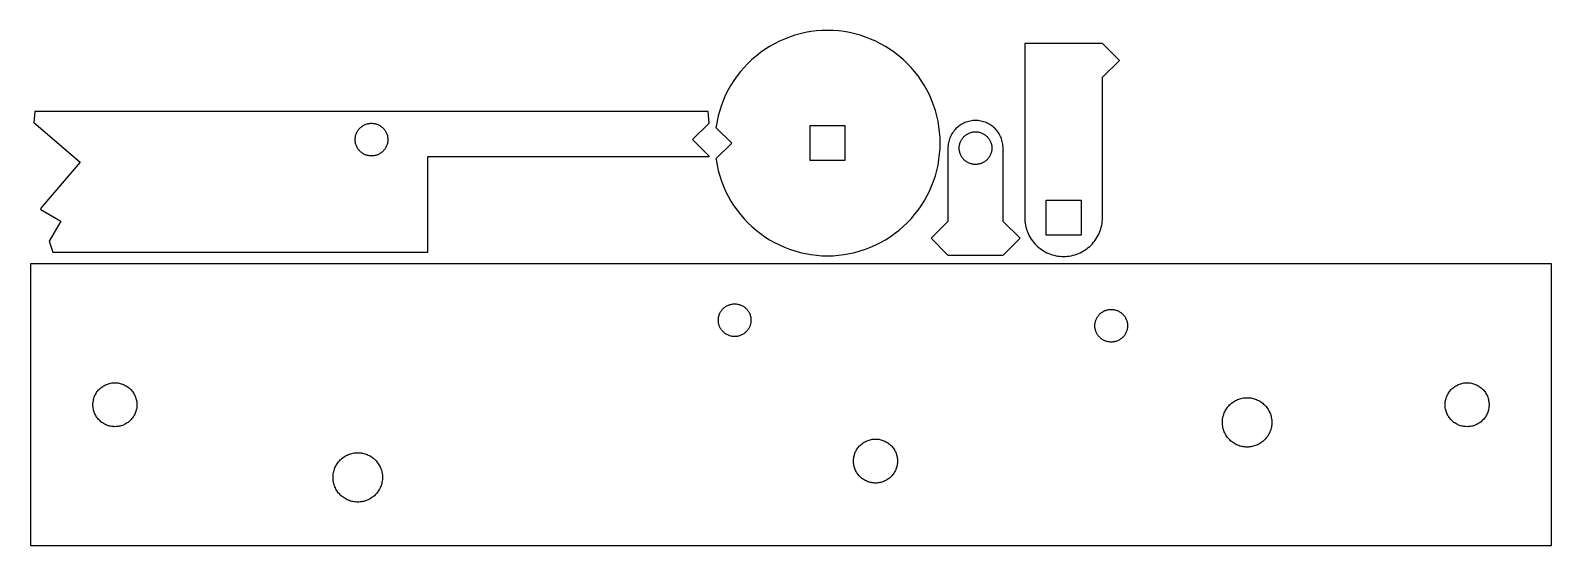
# Model space of a CAD drawing. Extents: x -125 to 145, y 10 to 101.
import ezdxf

# ---------------------------------------------------------------- set-up
doc = ezdxf.new("R2010")
doc.units = 0
doc.layers.get('0').update_dxf_attribs({"linetype": 'CONTINUOUS'})

msp = doc.modelspace()

# ---------------------------------------------------------------- linework, layer by layer
at = {"color": 7}
for points in [[(17.4644, 61.4529), (18.4433, 61.5251), (19.4176, 61.6453), (20.3848, 61.8131), (21.3426, 62.0282), (22.2887, 62.29), (23.2208, 62.5979), (24.1367, 62.9512), (25.0341, 63.349), (25.9109, 63.7904), (26.765, 64.2742), (27.594, 64.7994), (28.397, 65.3647), (29.171, 65.9686), (29.914, 66.6098), (30.625, 67.2867), (31.302, 67.9976), (31.943, 68.7409), (32.547, 69.5148), (33.112, 70.3174), (33.638, 71.1468), (34.121, 72.0009), (34.563, 72.8777), (34.961, 73.7751), (35.314, 74.691), (35.622, 75.6231), (35.884, 76.5692), (36.099, 77.527), (36.267, 78.4942), (36.387, 79.4685), (36.459, 80.4475), (36.483, 81.4288), (36.459, 82.4101), (36.387, 83.3891), (36.267, 84.3634), (36.099, 85.3306), (35.884, 86.2884), (35.622, 87.2345), (35.314, 88.1666), (34.961, 89.0825), (34.563, 89.9799), (34.121, 90.8567), (33.638, 91.7108), (33.112, 92.5402), (32.547, 93.3428), (31.943, 94.1167), (31.302, 94.86), (30.625, 95.5709), (29.914, 96.2478), (29.171, 96.889), (28.397, 97.4929), (27.594, 98.0582), (26.765, 98.5834), (25.9109, 99.0672), (25.0341, 99.5086), (24.1367, 99.9064), (23.2208, 100.2597), (22.2887, 100.5676), (21.3426, 100.8294), (20.3848, 101.0445), (19.4176, 101.2123), (18.4433, 101.3325), (17.4644, 101.4047), (16.483, 101.4288), (15.5016, 101.4047), (14.5227, 101.3325), (13.5484, 101.2123), (12.5812, 101.0445), (11.6234, 100.8294), (10.6773, 100.5676), (9.74523, 100.2597), (8.82933, 99.9064), (7.93194, 99.5086), (7.05513, 99.0672), (6.20093, 98.5834), (5.37163, 98.0582), (4.56903, 97.4929), (3.79513, 96.889), (3.05183, 96.2478), (2.34093, 95.5709), (1.66403, 94.86), (1.02283, 94.1167), (0.418835, 93.3428), (-0.146365, 92.5402), (-0.671565, 91.7108), (-1.15537, 90.8567), (-1.59677, 89.9799), (-1.99457, 89.0825), (-2.34787, 88.1666), (-2.65577, 87.2345), (-2.91757, 86.2884), (-3.13267, 85.3306), (-3.30047, 84.3634), (-3.31707, 84.2289), (-0.516965, 81.4288), (-3.31707, 78.6287), (-3.30047, 78.4942), (-3.13267, 77.527), (-2.91757, 76.5692), (-2.65577, 75.6231), (-2.34787, 74.691), (-1.99457, 73.7751), (-1.59677, 72.8777), (-1.15537, 72.0009), (-0.671565, 71.1468), (-0.146365, 70.3174), (0.418835, 69.5148), (1.02283, 68.7409), (1.66403, 67.9976), (2.34093, 67.2867), (3.05183, 66.6098), (3.79513, 65.9686), (4.56903, 65.3647), (5.37163, 64.7994), (6.20093, 64.2742), (7.05513, 63.7904), (7.93194, 63.349), (8.82933, 62.9512), (9.74523, 62.5979), (10.6773, 62.29), (11.6234, 62.0282), (12.5812, 61.8131), (13.5484, 61.6453), (14.5227, 61.5251), (15.5016, 61.4529), (16.483, 61.4288)], [(58.7247, 61.3237), (59.0624, 61.3486), (59.3985, 61.3901), (59.7322, 61.448), (60.0627, 61.5222), (60.3891, 61.6125), (60.7106, 61.7187), (61.0266, 61.8406), (61.3362, 61.9779), (61.6387, 62.1302), (61.9334, 62.2971), (62.2195, 62.4783), (62.4964, 62.6733), (62.7634, 62.8816), (63.0199, 63.1028), (63.2651, 63.3364), (63.4987, 63.5816), (63.7199, 63.8381), (63.9282, 64.1051), (64.1232, 64.382), (64.3044, 64.6681), (64.4714, 64.9628), (64.6236, 65.2653), (64.7609, 65.5749), (64.8828, 65.8909), (64.989, 66.2124), (65.0793, 66.5388), (65.1535, 66.8693), (65.2114, 67.203), (65.2529, 67.5391), (65.2778, 67.8768), (65.2858, 68.2154), (65.2858, 93.1154), (68.2858, 96.1154), (65.2858, 99.1154), (51.4858, 99.1154), (51.4858, 68.2154), (51.4938, 67.8768), (51.5187, 67.5391), (51.5602, 67.203), (51.6181, 66.8693), (51.6923, 66.5388), (51.7826, 66.2124), (51.8888, 65.8909), (52.0107, 65.5749), (52.148, 65.2653), (52.3002, 64.9628), (52.4672, 64.6681), (52.6484, 64.382), (52.8434, 64.1051), (53.0517, 63.8381), (53.2729, 63.5816), (53.5065, 63.3364), (53.7517, 63.1028), (54.0082, 62.8816), (54.2752, 62.6733), (54.5521, 62.4783), (54.8382, 62.2971), (55.1329, 62.1302), (55.4354, 61.9779), (55.745, 61.8406), (56.061, 61.7187), (56.3825, 61.6125), (56.7089, 61.5222), (57.0394, 61.448), (57.3731, 61.3901), (57.7092, 61.3486), (58.0469, 61.3237), (58.3855, 61.3154)], [(-54.4606, 79.047), (-4.53704, 79.047), (-4.53304, 79.1029), (-4.53264, 79.1189), (-7.46074, 82.047), (-4.53264, 84.9751), (-4.53304, 84.991), (-4.68464, 87.047), (-124.237, 87.047), (-124.383, 85.062), (-116.162, 78.0274), (-123.19, 69.8156), (-123.158, 69.6727), (-119.597, 67.5914), (-121.679, 64.0302), (-121.024, 62.047), (-54.4606, 62.047)], [(-64.6029, 79.1505), (-64.7449, 79.161), (-64.8861, 79.1784), (-65.0264, 79.2027), (-65.1653, 79.2339), (-65.3024, 79.2719), (-65.4376, 79.3165), (-65.5704, 79.3677), (-65.7005, 79.4254), (-65.8277, 79.4894), (-65.9515, 79.5596), (-66.0718, 79.6357), (-66.1882, 79.7177), (-66.3004, 79.8053), (-66.4081, 79.8982), (-66.5112, 79.9964), (-66.6094, 80.0995), (-66.7024, 80.2072), (-66.7899, 80.3195), (-66.8719, 80.4358), (-66.948, 80.5561), (-67.0182, 80.6799), (-67.0822, 80.8071), (-67.1399, 80.9372), (-67.1911, 81.07), (-67.2358, 81.2052), (-67.2737, 81.3424), (-67.3049, 81.4812), (-67.3292, 81.6215), (-67.3467, 81.7627), (-67.3571, 81.9047), (-67.3606, 82.047), (-67.3571, 82.1893), (-67.3467, 82.3312), (-67.3292, 82.4725), (-67.3049, 82.6127), (-67.2737, 82.7516), (-67.2358, 82.8888), (-67.1911, 83.024), (-67.1399, 83.1568), (-67.0822, 83.2869), (-67.0182, 83.414), (-66.948, 83.5379), (-66.8719, 83.6581), (-66.7899, 83.7745), (-66.7024, 83.8867), (-66.6094, 83.9945), (-66.5112, 84.0976), (-66.4081, 84.1957), (-66.3004, 84.2887), (-66.1882, 84.3763), (-66.0718, 84.4582), (-65.9515, 84.5344), (-65.8277, 84.6046), (-65.7005, 84.6686), (-65.5704, 84.7262), (-65.4376, 84.7775), (-65.3024, 84.8221), (-65.1653, 84.8601), (-65.0264, 84.8913), (-64.8861, 84.9156), (-64.7449, 84.933), (-64.6029, 84.9435), (-64.4606, 84.947), (-64.3183, 84.9435), (-64.1764, 84.933), (-64.0351, 84.9156), (-63.8949, 84.8913), (-63.756, 84.8601), (-63.6188, 84.8221), (-63.4837, 84.7775), (-63.3509, 84.7262), (-63.2207, 84.6686), (-63.0936, 84.6046), (-62.9697, 84.5344), (-62.8495, 84.4582), (-62.7331, 84.3763), (-62.6209, 84.2887), (-62.5131, 84.1957), (-62.41, 84.0976), (-62.3119, 83.9945), (-62.2189, 83.8867), (-62.1313, 83.7745), (-62.0494, 83.6581), (-61.9732, 83.5379), (-61.9031, 83.414), (-61.8391, 83.2869), (-61.7814, 83.1568), (-61.7302, 83.024), (-61.6855, 82.8888), (-61.6476, 82.7516), (-61.6164, 82.6127), (-61.592, 82.4725), (-61.5746, 82.3312), (-61.5641, 82.1893), (-61.5606, 82.047), (-61.5641, 81.9047), (-61.5746, 81.7627), (-61.592, 81.6215), (-61.6164, 81.4812), (-61.6476, 81.3424), (-61.6855, 81.2052), (-61.7302, 81.07), (-61.7814, 80.9372), (-61.8391, 80.8071), (-61.9031, 80.6799), (-61.9732, 80.5561), (-62.0494, 80.4358), (-62.1313, 80.3195), (-62.2189, 80.2072), (-62.3119, 80.0995), (-62.41, 79.9964), (-62.5131, 79.8982), (-62.6209, 79.8053), (-62.7331, 79.7177), (-62.8495, 79.6357), (-62.9697, 79.5596), (-63.0936, 79.4894), (-63.2207, 79.4254), (-63.3509, 79.3677), (-63.4837, 79.3165), (-63.6188, 79.2719), (-63.756, 79.2339), (-63.8949, 79.2027), (-64.0351, 79.1784), (-64.1764, 79.161), (-64.3183, 79.1505), (-64.4606, 79.147)], [(13.383, 78.3288), (13.383, 84.5288), (19.583, 84.5288), (19.583, 78.3288)], [(50.6513, 64.5365), (47.6513, 67.5365), (47.6513, 80.5365), (47.6453, 80.7769), (47.6276, 81.0168), (47.5982, 81.2555), (47.557, 81.4924), (47.5044, 81.7271), (47.4402, 81.9589), (47.3648, 82.1873), (47.2782, 82.4116), (47.1807, 82.6315), (47.0726, 82.8463), (46.9541, 83.0556), (46.8254, 83.2588), (46.6869, 83.4554), (46.5389, 83.645), (46.3819, 83.8271), (46.216, 84.0013), (46.0418, 84.1672), (45.8597, 84.3243), (45.6701, 84.4722), (45.4735, 84.6107), (45.2703, 84.7394), (45.061, 84.8579), (44.8462, 84.966), (44.6263, 85.0635), (44.402, 85.1501), (44.1736, 85.2255), (43.9418, 85.2896), (43.7071, 85.3423), (43.4702, 85.3835), (43.2315, 85.4129), (42.9916, 85.4306), (42.7512, 85.4365), (42.5108, 85.4306), (42.2709, 85.4129), (42.0322, 85.3835), (41.7952, 85.3423), (41.5606, 85.2896), (41.3288, 85.2255), (41.1004, 85.1501), (40.876, 85.0635), (40.6562, 84.966), (40.4413, 84.8579), (40.2321, 84.7394), (40.0289, 84.6107), (39.8323, 84.4722), (39.6427, 84.3243), (39.4606, 84.1672), (39.2864, 84.0013), (39.1205, 83.8271), (38.9634, 83.645), (38.8155, 83.4554), (38.677, 83.2588), (38.5483, 83.0556), (38.4298, 82.8463), (38.3216, 82.6315), (38.2242, 82.4116), (38.1376, 82.1873), (38.0622, 81.9589), (37.998, 81.7271), (37.9453, 81.4924), (37.9042, 81.2555), (37.8748, 81.0168), (37.8571, 80.7769), (37.8511, 80.5365), (37.8511, 67.5365), (34.8511, 64.5365), (37.8511, 61.5365), (47.6511, 61.5365)], [(42.609, 77.64), (42.4671, 77.6505), (42.3258, 77.6679), (42.1855, 77.6922), (42.0467, 77.7234), (41.9095, 77.7614), (41.7743, 77.806), (41.6415, 77.8572), (41.5114, 77.9149), (41.3842, 77.9789), (41.2604, 78.0491), (41.1401, 78.1252), (41.0238, 78.2072), (40.9116, 78.2948), (40.8038, 78.3877), (40.7007, 78.4859), (40.6025, 78.589), (40.5096, 78.6967), (40.422, 78.809), (40.34, 78.9253), (40.2639, 79.0456), (40.1937, 79.1694), (40.1297, 79.2966), (40.072, 79.4267), (40.0208, 79.5595), (39.9762, 79.6947), (39.9382, 79.8318), (39.907, 79.9707), (39.8827, 80.111), (39.8653, 80.2522), (39.8548, 80.3942), (39.8508, 80.5365), (39.8548, 80.6788), (39.8653, 80.8207), (39.8827, 80.962), (39.907, 81.1023), (39.9382, 81.2411), (39.9762, 81.3783), (40.0208, 81.5135), (40.072, 81.6463), (40.1297, 81.7764), (40.1937, 81.9036), (40.2639, 82.0274), (40.34, 82.1476), (40.422, 82.264), (40.5096, 82.3762), (40.6025, 82.484), (40.7007, 82.5871), (40.8038, 82.6853), (40.9116, 82.7782), (41.0238, 82.8658), (41.1401, 82.9478), (41.2604, 83.0239), (41.3842, 83.0941), (41.5114, 83.1581), (41.6415, 83.2157), (41.7743, 83.267), (41.9095, 83.3116), (42.0467, 83.3496), (42.1855, 83.3808), (42.3258, 83.4051), (42.4671, 83.4225), (42.609, 83.433), (42.7513, 83.4365), (42.8936, 83.433), (43.0355, 83.4225), (43.1768, 83.4051), (43.3171, 83.3808), (43.4559, 83.3496), (43.5931, 83.3116), (43.7283, 83.267), (43.8611, 83.2157), (43.9912, 83.1581), (44.1183, 83.0941), (44.2422, 83.0239), (44.3625, 82.9478), (44.4788, 82.8658), (44.591, 82.7782), (44.6988, 82.6853), (44.8019, 82.5871), (44.9001, 82.484), (44.993, 82.3762), (45.0806, 82.264), (45.1626, 82.1476), (45.2387, 82.0274), (45.3089, 81.9036), (45.3729, 81.7764), (45.4306, 81.6463), (45.4818, 81.5135), (45.5264, 81.3783), (45.5644, 81.2411), (45.5956, 81.1023), (45.6199, 80.962), (45.6373, 80.8207), (45.6478, 80.6788), (45.6518, 80.5365), (45.6478, 80.3942), (45.6373, 80.2522), (45.6199, 80.111), (45.5956, 79.9707), (45.5644, 79.8318), (45.5264, 79.6947), (45.4818, 79.5595), (45.4306, 79.4267), (45.3729, 79.2966), (45.3089, 79.1694), (45.2387, 79.0456), (45.1626, 78.9253), (45.0806, 78.809), (44.993, 78.6967), (44.9001, 78.589), (44.8019, 78.4859), (44.6988, 78.3877), (44.591, 78.2948), (44.4788, 78.2072), (44.3625, 78.1252), (44.2422, 78.0491), (44.1183, 77.9789), (43.9912, 77.9149), (43.8611, 77.8572), (43.7283, 77.806), (43.5931, 77.7614), (43.4559, 77.7234), (43.3171, 77.6922), (43.1768, 77.6679), (43.0355, 77.6505), (42.8936, 77.64), (42.7513, 77.6365)], [(55.2861, 65.1154), (55.2861, 71.3154), (61.4861, 71.3154), (61.4861, 65.1154)], [(145, 60), (-125, 60), (-125, 10), (145, 10)], [(-0.142288, 47.1035), (-0.284241, 47.11397), (-0.425507, 47.13139), (-0.56575, 47.15573), (-0.704636, 47.18692), (-0.841812, 47.22488), (-0.976974, 47.26953), (-1.10977, 47.32076), (-1.2399, 47.37843), (-1.36705, 47.44243), (-1.49089, 47.51259), (-1.61115, 47.58875), (-1.72752, 47.6707), (-1.83974, 47.75827), (-1.94751, 47.85124), (-2.0506, 47.9494), (-2.14876, 48.05249), (-2.24173, 48.16026), (-2.3293, 48.27248), (-2.41125, 48.38885), (-2.48741, 48.50911), (-2.55757, 48.63295), (-2.62157, 48.7601), (-2.67924, 48.89023), (-2.73047, 49.023026), (-2.77512, 49.158188), (-2.81308, 49.295364), (-2.84427, 49.43425), (-2.86861, 49.574493), (-2.88603, 49.715759), (-2.8965, 49.857712), (-2.89999, 50), (-2.8965, 50.142288), (-2.88603, 50.284241), (-2.86861, 50.425507), (-2.84427, 50.56575), (-2.81308, 50.704636), (-2.77512, 50.841812), (-2.73047, 50.976974), (-2.67924, 51.10977), (-2.62157, 51.2399), (-2.55757, 51.36705), (-2.48741, 51.49089), (-2.41125, 51.61115), (-2.3293, 51.72752), (-2.24173, 51.83974), (-2.14876, 51.94751), (-2.0506, 52.0506), (-1.94751, 52.14876), (-1.83974, 52.24173), (-1.72752, 52.3293), (-1.61115, 52.41125), (-1.49089, 52.48741), (-1.36705, 52.55757), (-1.2399, 52.62157), (-1.10977, 52.67924), (-0.976974, 52.73047), (-0.841812, 52.77512), (-0.704636, 52.81308), (-0.56575, 52.84427), (-0.425507, 52.86861), (-0.284241, 52.88603), (-0.142288, 52.8965), (0, 52.89999), (0.142288, 52.8965), (0.284241, 52.88603), (0.425507, 52.86861), (0.56575, 52.84427), (0.704636, 52.81308), (0.841812, 52.77512), (0.976974, 52.73047), (1.10977, 52.67924), (1.2399, 52.62157), (1.36705, 52.55757), (1.49089, 52.48741), (1.61115, 52.41125), (1.72752, 52.3293), (1.83974, 52.24173), (1.94751, 52.14876), (2.0506, 52.0506), (2.14876, 51.94751), (2.24173, 51.83974), (2.3293, 51.72752), (2.41125, 51.61115), (2.48741, 51.49089), (2.55757, 51.36705), (2.62157, 51.2399), (2.67924, 51.10977), (2.73047, 50.976974), (2.77512, 50.841812), (2.81308, 50.704636), (2.84427, 50.56575), (2.86861, 50.425507), (2.88603, 50.284241), (2.8965, 50.142288), (2.89999, 50), (2.8965, 49.857712), (2.88603, 49.715759), (2.86861, 49.574493), (2.84427, 49.43425), (2.81308, 49.295364), (2.77512, 49.158188), (2.73047, 49.023026), (2.67924, 48.89023), (2.62157, 48.7601), (2.55757, 48.63295), (2.48741, 48.50911), (2.41125, 48.38885), (2.3293, 48.27248), (2.24173, 48.16026), (2.14876, 48.05249), (2.0506, 47.9494), (1.94751, 47.85124), (1.83974, 47.75827), (1.72752, 47.6707), (1.61115, 47.58875), (1.49089, 47.51259), (1.36705, 47.44243), (1.2399, 47.37843), (1.10977, 47.32076), (0.976974, 47.26953), (0.841812, 47.22488), (0.704636, 47.18692), (0.56575, 47.15573), (0.425507, 47.13139), (0.284241, 47.11397), (0.142288, 47.1035), (0, 47.10001)], [(66.6998, 46.12106), (66.5578, 46.13124), (66.4165, 46.14836), (66.2762, 46.17239), (66.1373, 46.20329), (66, 46.24097), (65.8648, 46.28532), (65.7319, 46.33627), (65.6016, 46.39368), (65.4743, 46.4574), (65.3503, 46.5273), (65.2299, 46.6032), (65.1134, 46.68491), (65.001, 46.77225), (64.893, 46.86499), (64.7897, 46.96292), (64.6913, 47.0658), (64.5981, 47.17337), (64.5103, 47.2854), (64.4281, 47.40161), (64.3517, 47.5217), (64.2813, 47.6454), (64.217, 47.7724), (64.1591, 47.9024), (64.1076, 48.0351), (64.0626, 48.17017), (64.0244, 48.30727), (63.9929, 48.44608), (63.9682, 48.58627), (63.9505, 48.72749), (63.9398, 48.86943), (63.936, 49.011719), (63.9391, 49.154022), (63.9493, 49.29599), (63.9664, 49.437302), (63.9905, 49.577591), (64.0214, 49.716537), (64.0591, 49.853806), (64.1034, 49.989059), (64.1544, 50.121948), (64.2118, 50.252197), (64.2755, 50.379471), (64.3454, 50.503479), (64.4213, 50.623886), (64.503, 50.740433), (64.5903, 50.852829), (64.6831, 50.960815), (64.781, 51.0641), (64.8839, 51.16248), (64.9915, 51.25568), (65.1035, 51.34349), (65.2197, 51.42569), (65.3398, 51.50209), (65.4635, 51.57253), (65.5905, 51.63678), (65.7205, 51.69475), (65.8532, 51.74625), (65.9883, 51.79118), (66.1254, 51.82944), (66.2642, 51.86092), (66.4044, 51.88556), (66.5456, 51.90327), (66.6875, 51.91405), (66.8298, 51.91785), (66.9721, 51.91466), (67.1141, 51.90448), (67.2554, 51.88736), (67.3957, 51.86333), (67.5346, 51.83243), (67.6719, 51.79475), (67.8071, 51.7504), (67.94, 51.69945), (68.0703, 51.64204), (68.1976, 51.57831), (68.3216, 51.50842), (68.442, 51.43253), (68.5585, 51.35081), (68.6709, 51.26347), (68.7789, 51.17073), (68.8822, 51.0728), (68.9806, 50.969925), (69.0738, 50.862335), (69.1616, 50.75032), (69.2438, 50.634109), (69.3202, 50.514023), (69.3906, 50.39032), (69.4549, 50.263321), (69.5128, 50.133316), (69.5644, 50.00061), (69.6093, 49.86557), (69.6476, 49.72847), (69.679, 49.589661), (69.7037, 49.449463), (69.7214, 49.308228), (69.7321, 49.166306), (69.7359, 49.024017), (69.7328, 48.88171), (69.7226, 48.73973), (69.7055, 48.59843), (69.6814, 48.45813), (69.6505, 48.31918), (69.6129, 48.18193), (69.5685, 48.04668), (69.5175, 47.91377), (69.4601, 47.78352), (69.3964, 47.65623), (69.3265, 47.53224), (69.2506, 47.41183), (69.1689, 47.29527), (69.0816, 47.18288), (68.9888, 47.07491), (68.8909, 46.9716), (68.788, 46.87325), (68.6805, 46.78004), (68.5684, 46.69223), (68.4522, 46.61003), (68.3321, 46.53362), (68.2084, 46.4632), (68.0814, 46.39893), (67.9514, 46.34097), (67.8187, 46.28946), (67.6837, 46.24454), (67.5466, 46.20627), (67.4077, 46.17479), (67.2675, 46.15016), (67.1263, 46.13245), (66.9844, 46.12167), (66.8421, 46.11787)], [(-110.191, 31.1047), (-110.382, 31.1188), (-110.572, 31.1422), (-110.761, 31.1749), (-110.948, 31.2169), (-111.132, 31.2679), (-111.314, 31.328), (-111.492, 31.3969), (-111.667, 31.4744), (-111.838, 31.5605), (-112.005, 31.6549), (-112.167, 31.7573), (-112.323, 31.8675), (-112.474, 31.9853), (-112.619, 32.1103), (-112.758, 32.2423), (-112.89, 32.3809), (-113.015, 32.5259), (-113.133, 32.6768), (-113.243, 32.8333), (-113.345, 32.995), (-113.439, 33.1616), (-113.526, 33.3325), (-113.603, 33.5075), (-113.672, 33.6861), (-113.732, 33.8679), (-113.783, 34.0524), (-113.825, 34.2392), (-113.858, 34.4278), (-113.881, 34.6177), (-113.895, 34.8086), (-113.9, 35), (-113.895, 35.1914), (-113.881, 35.3823), (-113.858, 35.5723), (-113.825, 35.7609), (-113.783, 35.9476), (-113.732, 36.1321), (-113.672, 36.3139), (-113.603, 36.4925), (-113.526, 36.6675), (-113.439, 36.8385), (-113.345, 37.005), (-113.243, 37.1667), (-113.133, 37.3232), (-113.015, 37.4741), (-112.89, 37.6191), (-112.758, 37.7577), (-112.619, 37.8897), (-112.474, 38.0148), (-112.323, 38.1325), (-112.167, 38.2427), (-112.005, 38.3452), (-111.838, 38.4395), (-111.667, 38.5256), (-111.492, 38.6031), (-111.314, 38.672), (-111.132, 38.7321), (-110.948, 38.7831), (-110.761, 38.8251), (-110.572, 38.8578), (-110.382, 38.8812), (-110.191, 38.8953), (-110, 38.9), (-109.809, 38.8953), (-109.618, 38.8812), (-109.428, 38.8578), (-109.239, 38.8251), (-109.052, 38.7831), (-108.868, 38.7321), (-108.686, 38.672), (-108.508, 38.6031), (-108.333, 38.5256), (-108.162, 38.4395), (-107.995, 38.3452), (-107.833, 38.2427), (-107.677, 38.1325), (-107.526, 38.0148), (-107.381, 37.8897), (-107.242, 37.7577), (-107.11, 37.6191), (-106.985, 37.4741), (-106.867, 37.3232), (-106.757, 37.1667), (-106.655, 37.005), (-106.561, 36.8385), (-106.474, 36.6675), (-106.397, 36.4925), (-106.328, 36.3139), (-106.268, 36.1321), (-106.217, 35.9476), (-106.175, 35.7609), (-106.142, 35.5723), (-106.119, 35.3823), (-106.105, 35.1914), (-106.1, 35), (-106.105, 34.8086), (-106.119, 34.6177), (-106.142, 34.4278), (-106.175, 34.2392), (-106.217, 34.0524), (-106.268, 33.8679), (-106.328, 33.6861), (-106.397, 33.5075), (-106.474, 33.3325), (-106.561, 33.1616), (-106.655, 32.995), (-106.757, 32.8333), (-106.867, 32.6768), (-106.985, 32.5259), (-107.11, 32.3809), (-107.242, 32.2423), (-107.381, 32.1103), (-107.526, 31.9853), (-107.677, 31.8675), (-107.833, 31.7573), (-107.995, 31.6549), (-108.162, 31.5605), (-108.333, 31.4744), (-108.508, 31.3969), (-108.686, 31.328), (-108.868, 31.2679), (-109.052, 31.2169), (-109.239, 31.1749), (-109.428, 31.1422), (-109.618, 31.1188), (-109.809, 31.1047), (-110, 31.1)], [(129.809, 31.1047), (129.618, 31.1188), (129.428, 31.1422), (129.239, 31.1749), (129.052, 31.2169), (128.868, 31.2679), (128.686, 31.328), (128.508, 31.3969), (128.333, 31.4744), (128.162, 31.5605), (127.995, 31.6549), (127.833, 31.7573), (127.677, 31.8675), (127.526, 31.9853), (127.381, 32.1103), (127.242, 32.2423), (127.11, 32.3809), (126.985, 32.5259), (126.867, 32.6768), (126.757, 32.8333), (126.655, 32.995), (126.561, 33.1616), (126.474, 33.3325), (126.397, 33.5075), (126.328, 33.6861), (126.268, 33.8679), (126.217, 34.0524), (126.175, 34.2392), (126.142, 34.4278), (126.119, 34.6177), (126.105, 34.8086), (126.1, 35), (126.105, 35.1914), (126.119, 35.3823), (126.142, 35.5723), (126.175, 35.7609), (126.217, 35.9476), (126.268, 36.1321), (126.328, 36.3139), (126.397, 36.4925), (126.474, 36.6675), (126.561, 36.8385), (126.655, 37.005), (126.757, 37.1667), (126.867, 37.3232), (126.985, 37.4741), (127.11, 37.6191), (127.242, 37.7577), (127.381, 37.8897), (127.526, 38.0148), (127.677, 38.1325), (127.833, 38.2427), (127.995, 38.3452), (128.162, 38.4395), (128.333, 38.5256), (128.508, 38.6031), (128.686, 38.672), (128.868, 38.7321), (129.052, 38.7831), (129.239, 38.8251), (129.428, 38.8578), (129.618, 38.8812), (129.809, 38.8953), (130, 38.9), (130.191, 38.8953), (130.382, 38.8812), (130.572, 38.8578), (130.761, 38.8251), (130.948, 38.7831), (131.132, 38.7321), (131.314, 38.672), (131.492, 38.6031), (131.667, 38.5256), (131.838, 38.4395), (132.005, 38.3452), (132.167, 38.2427), (132.323, 38.1325), (132.474, 38.0148), (132.619, 37.8897), (132.758, 37.7577), (132.89, 37.6191), (133.015, 37.4741), (133.133, 37.3232), (133.243, 37.1667), (133.345, 37.005), (133.439, 36.8385), (133.526, 36.6675), (133.603, 36.4925), (133.672, 36.3139), (133.732, 36.1321), (133.783, 35.9476), (133.825, 35.7609), (133.858, 35.5723), (133.881, 35.3823), (133.895, 35.1914), (133.9, 35), (133.895, 34.8086), (133.881, 34.6177), (133.858, 34.4278), (133.825, 34.2392), (133.783, 34.0524), (133.732, 33.8679), (133.672, 33.6861), (133.603, 33.5075), (133.526, 33.3325), (133.439, 33.1616), (133.345, 32.995), (133.243, 32.8333), (133.133, 32.6768), (133.015, 32.5259), (132.89, 32.3809), (132.758, 32.2423), (132.619, 32.1103), (132.474, 31.9853), (132.323, 31.8675), (132.167, 31.7573), (132.005, 31.6549), (131.838, 31.5605), (131.667, 31.4744), (131.492, 31.3969), (131.314, 31.328), (131.132, 31.2679), (130.948, 31.2169), (130.761, 31.1749), (130.572, 31.1422), (130.382, 31.1188), (130.191, 31.1047), (130, 31.1)], [(90.7515, 27.4872), (90.5368, 27.5026), (90.3232, 27.5285), (90.1111, 27.5648), (89.9011, 27.6115), (89.6936, 27.6685), (89.4891, 27.7355), (89.2882, 27.8126), (89.0913, 27.8993), (88.8989, 27.9957), (88.7114, 28.1013), (88.5294, 28.2161), (88.3532, 28.3396), (88.1833, 28.4716), (88.02, 28.6118), (87.8639, 28.7599), (87.7152, 28.9154), (87.5743, 29.078), (87.4415, 29.2474), (87.3173, 29.4231), (87.2018, 29.6046), (87.0953, 29.7916), (86.9981, 29.9836), (86.9105, 30.1802), (86.8326, 30.3808), (86.7647, 30.5849), (86.7069, 30.7922), (86.6593, 31.002), (86.6221, 31.214), (86.5953, 31.4275), (86.579, 31.6421), (86.5732, 31.8572), (86.5781, 32.0723), (86.5934, 32.2869), (86.6193, 32.5005), (86.6557, 32.7126), (86.7024, 32.9227), (86.7593, 33.1302), (86.8264, 33.3346), (86.9034, 33.5356), (86.9902, 33.7325), (87.0865, 33.9249), (87.1922, 34.1123), (87.3069, 34.2944), (87.4305, 34.4706), (87.5625, 34.6405), (87.7027, 34.8037), (87.8507, 34.9599), (88.0063, 35.1086), (88.1689, 35.2495), (88.3383, 35.3822), (88.5139, 35.5065), (88.6955, 35.622), (88.8825, 35.7285), (89.0745, 35.8256), (89.271, 35.9132), (89.4716, 35.9911), (89.6758, 36.059), (89.883, 36.1169), (90.0929, 36.1645), (90.3048, 36.2017), (90.5183, 36.2285), (90.7329, 36.2448), (90.948, 36.2505), (91.1631, 36.2457), (91.3778, 36.2303), (91.5914, 36.2044), (91.8035, 36.1681), (92.0135, 36.1214), (92.221, 36.0644), (92.4255, 35.9974), (92.6264, 35.9203), (92.8233, 35.8336), (93.0157, 35.7372), (93.2032, 35.6316), (93.3852, 35.5168), (93.5614, 35.3933), (93.7313, 35.2613), (93.8946, 35.1211), (94.0507, 34.973), (94.1994, 34.8175), (94.3403, 34.6548), (94.4731, 34.4855), (94.5973, 34.3098), (94.7128, 34.1283), (94.8193, 33.9413), (94.9165, 33.7493), (95.0041, 33.5527), (95.0819, 33.3521), (95.1499, 33.148), (95.2077, 32.9407), (95.2553, 32.7309), (95.2925, 32.5189), (95.3193, 32.3054), (95.3356, 32.0909), (95.3414, 31.8757), (95.3365, 31.6606), (95.3212, 31.446), (95.2953, 31.2324), (95.2589, 31.0203), (95.2122, 30.8102), (95.1553, 30.6027), (95.0882, 30.3983), (95.0112, 30.1973), (94.9244, 30.0004), (94.8281, 29.808), (94.7224, 29.6206), (94.6077, 29.4385), (94.4841, 29.2623), (94.3521, 29.0924), (94.2119, 28.9292), (94.0639, 28.773), (93.9083, 28.6243), (93.7457, 28.4834), (93.5763, 28.3507), (93.4007, 28.2264), (93.2191, 28.1109), (93.0321, 28.0044), (92.8401, 27.9073), (92.6436, 27.8197), (92.443, 27.7418), (92.2388, 27.6739), (92.0316, 27.616), (91.8217, 27.5685), (91.6098, 27.5312), (91.3963, 27.5044), (91.1817, 27.4881), (90.9666, 27.4824)], [(24.8086, 21.1047), (24.6177, 21.1188), (24.4277, 21.1422), (24.2391, 21.1749), (24.0524, 21.2169), (23.8679, 21.2679), (23.6861, 21.328), (23.5075, 21.3969), (23.3325, 21.4744), (23.1615, 21.5605), (22.995, 21.6549), (22.8333, 21.7573), (22.6768, 21.8675), (22.5259, 21.9853), (22.3809, 22.1103), (22.2423, 22.2423), (22.1103, 22.3809), (21.9853, 22.5259), (21.8675, 22.6768), (21.7573, 22.8333), (21.6548, 22.995), (21.5605, 23.1616), (21.4744, 23.3325), (21.3969, 23.5075), (21.328, 23.6861), (21.2679, 23.8679), (21.2169, 24.0524), (21.1749, 24.2392), (21.1422, 24.4278), (21.1188, 24.6177), (21.1047, 24.8086), (21.1, 25), (21.1047, 25.1914), (21.1188, 25.3823), (21.1422, 25.5723), (21.1749, 25.7609), (21.2169, 25.9476), (21.2679, 26.1321), (21.328, 26.3139), (21.3969, 26.4925), (21.4744, 26.6675), (21.5605, 26.8385), (21.6548, 27.005), (21.7573, 27.1667), (21.8675, 27.3232), (21.9853, 27.4741), (22.1103, 27.6191), (22.2423, 27.7577), (22.3809, 27.8897), (22.5259, 28.0147), (22.6768, 28.1325), (22.8333, 28.2427), (22.995, 28.3452), (23.1615, 28.4395), (23.3325, 28.5256), (23.5075, 28.6031), (23.6861, 28.672), (23.8679, 28.7321), (24.0524, 28.7831), (24.2391, 28.8251), (24.4277, 28.8578), (24.6177, 28.8812), (24.8086, 28.8953), (25, 28.9), (25.1914, 28.8953), (25.3823, 28.8812), (25.5722, 28.8578), (25.7608, 28.8251), (25.9476, 28.7831), (26.1321, 28.7321), (26.3139, 28.672), (26.4925, 28.6031), (26.6675, 28.5256), (26.8384, 28.4395), (27.005, 28.3452), (27.1667, 28.2427), (27.3232, 28.1325), (27.4741, 28.0147), (27.6191, 27.8897), (27.7577, 27.7577), (27.8897, 27.6191), (28.0147, 27.4741), (28.1325, 27.3232), (28.2427, 27.1667), (28.3451, 27.005), (28.4395, 26.8385), (28.5256, 26.6675), (28.6031, 26.4925), (28.672, 26.3139), (28.7321, 26.1321), (28.7831, 25.9476), (28.8251, 25.7609), (28.8578, 25.5723), (28.8812, 25.3823), (28.8953, 25.1914), (28.9, 25), (28.8953, 24.8086), (28.8812, 24.6177), (28.8578, 24.4278), (28.8251, 24.2392), (28.7831, 24.0524), (28.7321, 23.8679), (28.672, 23.6861), (28.6031, 23.5075), (28.5256, 23.3325), (28.4395, 23.1616), (28.3451, 22.995), (28.2427, 22.8333), (28.1325, 22.6768), (28.0147, 22.5259), (27.8897, 22.3809), (27.7577, 22.2423), (27.6191, 22.1103), (27.4741, 21.9853), (27.3232, 21.8675), (27.1667, 21.7573), (27.005, 21.6549), (26.8384, 21.5605), (26.6675, 21.4744), (26.4925, 21.3969), (26.3139, 21.328), (26.1321, 21.2679), (25.9476, 21.2169), (25.7608, 21.1749), (25.5722, 21.1422), (25.3823, 21.1188), (25.1914, 21.1047), (25, 21.1)], [(-67.1151, 17.7212), (-67.3297, 17.7371), (-67.5433, 17.7634), (-67.7553, 17.8002), (-67.9652, 17.8473), (-68.1726, 17.9047), (-68.3769, 17.9722), (-68.5777, 18.0497), (-68.7744, 18.1369), (-68.9666, 18.2336), (-69.1539, 18.3397), (-69.3356, 18.4548), (-69.5116, 18.5787), (-69.6812, 18.7111), (-69.8441, 18.8516), (-70, 19), (-70.1484, 19.1559), (-70.2889, 19.3188), (-70.4213, 19.4884), (-70.5452, 19.6644), (-70.6603, 19.8461), (-70.7664, 20.0334), (-70.8631, 20.2256), (-70.9503, 20.4223), (-71.0278, 20.6231), (-71.0953, 20.8274), (-71.1527, 21.0348), (-71.1998, 21.2447), (-71.2366, 21.4567), (-71.263, 21.6703), (-71.2788, 21.8849), (-71.2841, 22.1), (-71.2788, 22.3151), (-71.263, 22.5297), (-71.2366, 22.7433), (-71.1998, 22.9553), (-71.1527, 23.1653), (-71.0953, 23.3726), (-71.0278, 23.577), (-70.9503, 23.7777), (-70.8631, 23.9744), (-70.7664, 24.1666), (-70.6603, 24.3539), (-70.5452, 24.5357), (-70.4213, 24.7116), (-70.2889, 24.8812), (-70.1484, 25.0442), (-70, 25.2), (-69.8441, 25.3484), (-69.6812, 25.4889), (-69.5116, 25.6213), (-69.3356, 25.7452), (-69.1539, 25.8603), (-68.9666, 25.9664), (-68.7744, 26.0632), (-68.5777, 26.1503), (-68.3769, 26.2278), (-68.1726, 26.2953), (-67.9652, 26.3527), (-67.7553, 26.3998), (-67.5433, 26.4366), (-67.3297, 26.463), (-67.1151, 26.4788), (-66.9, 26.4841), (-66.6849, 26.4788), (-66.4703, 26.463), (-66.2567, 26.4366), (-66.0447, 26.3998), (-65.8348, 26.3527), (-65.6274, 26.2953), (-65.423, 26.2278), (-65.2223, 26.1503), (-65.0256, 26.0632), (-64.8334, 25.9664), (-64.6461, 25.8603), (-64.4643, 25.7452), (-64.2884, 25.6213), (-64.1188, 25.4889), (-63.9558, 25.3484), (-63.8, 25.2), (-63.6516, 25.0442), (-63.5111, 24.8812), (-63.3787, 24.7116), (-63.2548, 24.5357), (-63.1397, 24.3539), (-63.0336, 24.1666), (-62.9368, 23.9744), (-62.8497, 23.7777), (-62.7722, 23.577), (-62.7047, 23.3726), (-62.6473, 23.1653), (-62.6002, 22.9553), (-62.5634, 22.7433), (-62.537, 22.5297), (-62.5212, 22.3151), (-62.5159, 22.1), (-62.5212, 21.8849), (-62.537, 21.6703), (-62.5634, 21.4567), (-62.6002, 21.2447), (-62.6473, 21.0348), (-62.7047, 20.8274), (-62.7722, 20.6231), (-62.8497, 20.4223), (-62.9368, 20.2256), (-63.0336, 20.0334), (-63.1397, 19.8461), (-63.2548, 19.6644), (-63.3787, 19.4884), (-63.5111, 19.3188), (-63.6516, 19.1559), (-63.8, 19), (-63.9558, 18.8516), (-64.1188, 18.7111), (-64.2884, 18.5787), (-64.4643, 18.4548), (-64.6461, 18.3397), (-64.8334, 18.2336), (-65.0256, 18.1369), (-65.2223, 18.0497), (-65.423, 17.9722), (-65.6274, 17.9047), (-65.8348, 17.8473), (-66.0447, 17.8002), (-66.2567, 17.7634), (-66.4703, 17.7371), (-66.6849, 17.7212), (-66.9, 17.7159)]]:
    msp.add_lwpolyline(points, close=True, dxfattribs=at)

doc.saveas('drawing.dxf')
